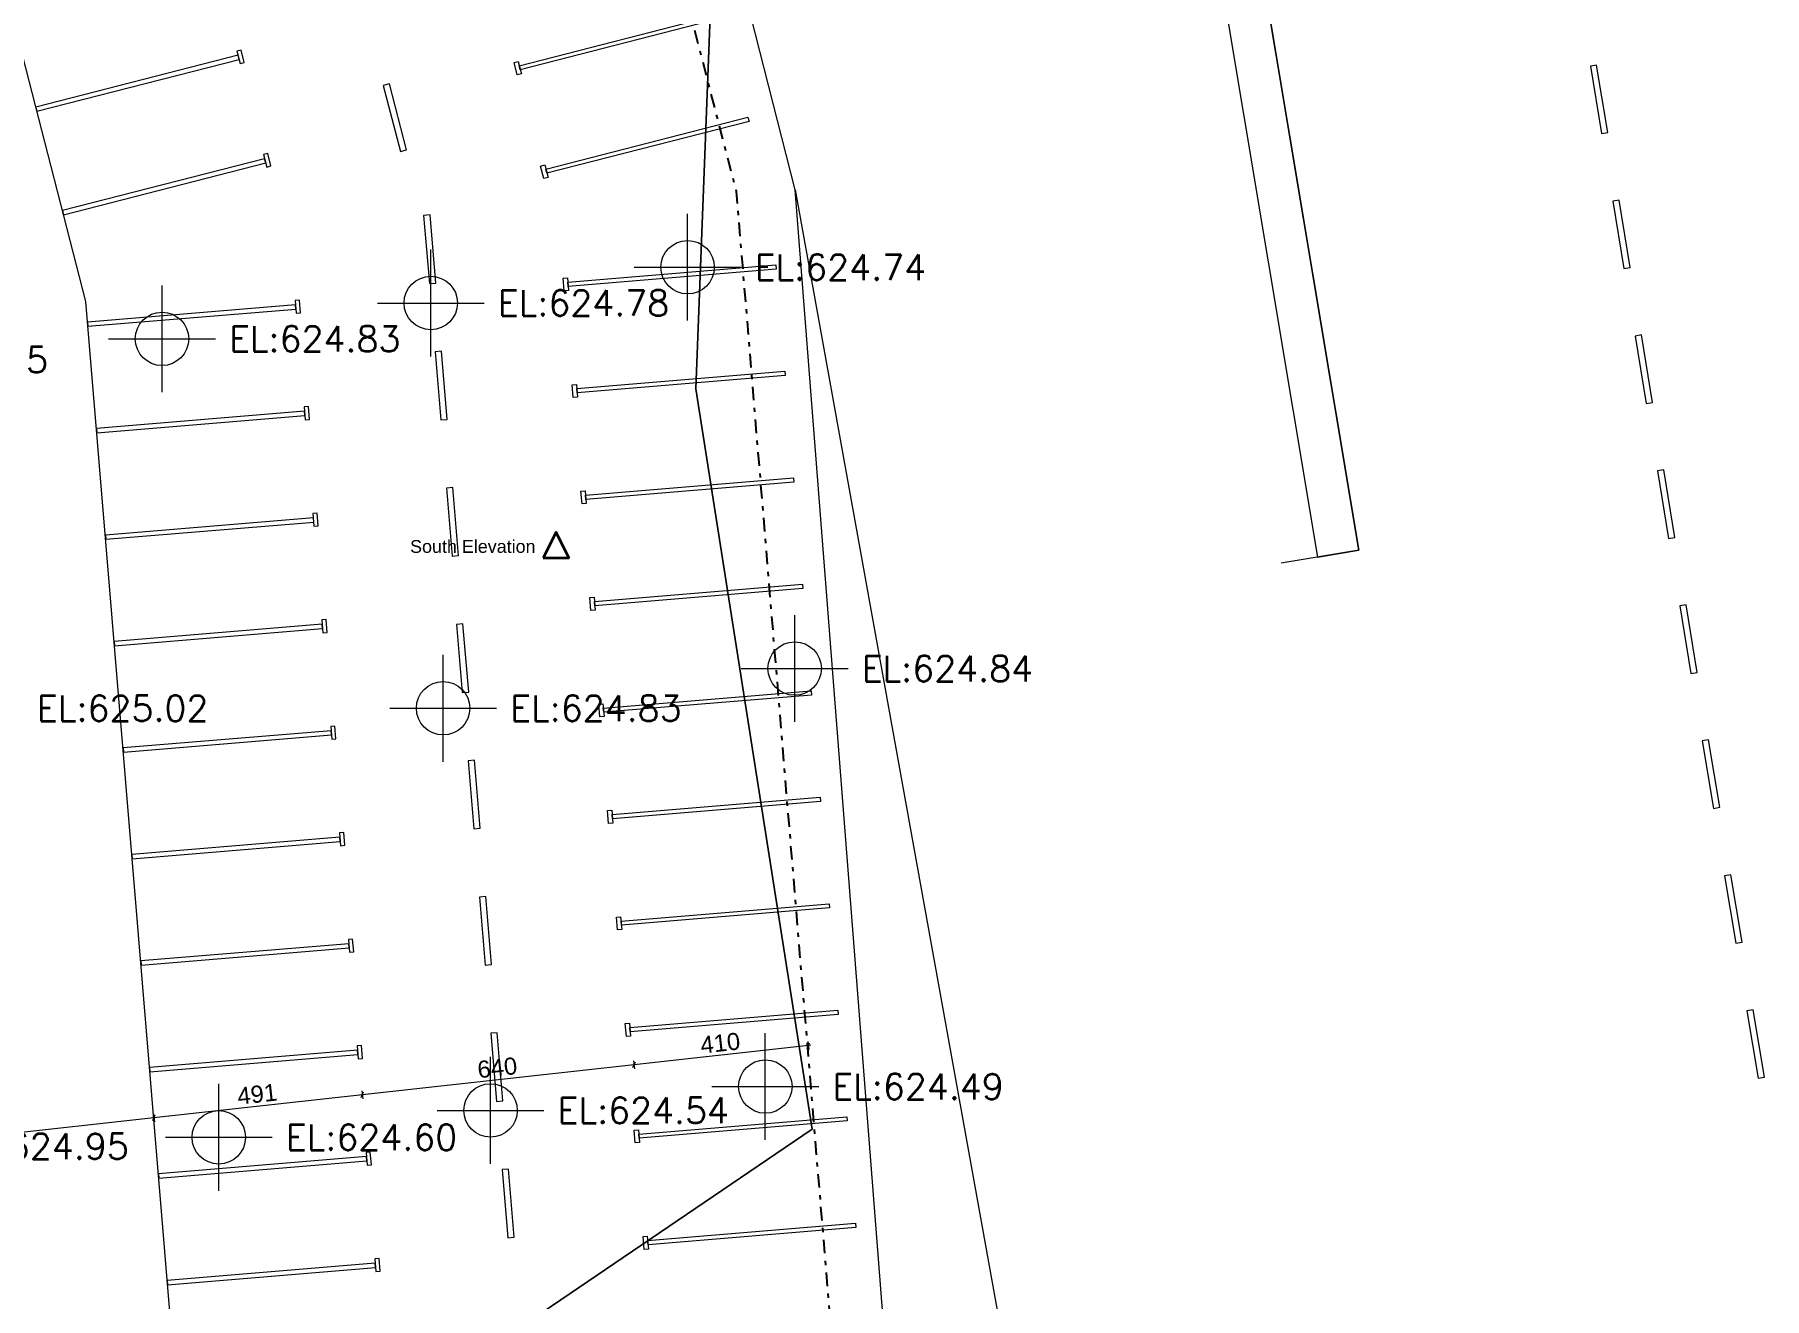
# Model space of a CAD drawing. Header units: metres. Extents: x 7516628 to 7516794, y 4692096 to 4692450.
# Drawn here: x 7516726.65 to 7516767.12, y 4692307.48 to 4692337.05 of the extents above; entities that cross this region are included whole.
import ezdxf

# ---------------------------------------------------------------- set-up
doc = ezdxf.new("R2010")
doc.units = ezdxf.units.M
doc.linetypes.add('Dot & Dashed', pattern=[670.277762, 317.5, -176.388889, 0, -176.388874])
doc.linetypes.add('Wipeout_Contour', pattern=[1000, 0, -1000])
for name, color, linetype, lineweight in [('dtm label', 1, 'Continuous', 0), ('Marker - Elevation', 7, 'Continuous', 0), ('Marker - Elevation_Pen_No__25', 161, 'Continuous', 0), ('Marker - Elevation_Pen_No__6', 5, 'Continuous', 0), ('New_Dimensioning - General', 7, 'Continuous', 0), ('New_Dimensioning - General_Pen_No__1', 7, 'Continuous', 0), ('New_Dimensioning - General_Pen_No__142', 8, 'Continuous', 0), ('New_Dimensioning - General_Pen_No__161', 251, 'Continuous', 0), ('New_Drawing & Figure_Pen_No__58', 12, 'Continuous', 0), ('New_Drawing & Figure_Pen_No__75', 6, 'Continuous', 0), ('New_Structural - Bearing', 7, 'Continuous', 0), ('New_Structural - Bearing_Pen_No__1', 7, 'Continuous', 0), ('New_Structural - Bearing_Pen_No__184', 254, 'Continuous', 0), ('niveleta lartesite', 5, 'Continuous', 0), ('Parcela Baze', 7, 'Continuous', 0), ('projekt', 7, 'Continuous', 0)]:
    doc.layers.add(name, color=color, linetype=linetype, lineweight=lineweight)
doc.styles.add('GENERATED_STYLE_1', font='arial.ttf')
doc.styles.get("Standard").update_dxf_attribs({"font": 'simplex.shx'})
doc.dimstyles.new('GENERATED_STYLE__1', dxfattribs={"dimtxt": 400, "dimasz": 95, "dimexe": 0.18, "dimexo": 100000, "dimgap": 0, "dimtad": 1, "dimdec": 0, "dimlfac": 0.1, "dimzin": 0, "dimdsep": 46, "dimtxsty": 'GENERATED_STYLE_1', "dimblk": 'ARROWHEAD_2', "dimblk1": 'ARROWHEAD_2', "dimblk2": 'ARROWHEAD_2', "dimcen": 0.09, "dimclrd": 251, "dimclre": 251, "dimclrt": 7, "dimadec": 0, "dimazin": 0, "dimtfac": 1, "dimtdec": 4, "dimtmove": 0, "dimatfit": 3, "dimfxl": 1, "dimtolj": 1, "dimtzin": 0, "dimarcsym": 0})

# ---------------------------------------------------------------- blocks, each defined once
blk = doc.blocks.new('Slab_35', base_point=(-22076, 78576))
at = {"layer": 'New_Structural - Bearing_Pen_No__184', "color": 254, "linetype": 'Continuous', "lineweight": 0, "flags": 128}
blk.add_lwpolyline([(-22076, 78576), (-46304, 74555), (-45595, 72138), (-25760, 75431), (-17612, 45683), (-7877, 10142), (-11542, 9138), (-8829, -768), (-6017, -26230), (-4312, -41660), (379, -96771), (-19549, -98468), (-19555, -98392), (-19753, -98424), (-19722, -98794), (405, -97073), (412, -97157), (8023, -96506), (0, 0), (-2953, 11491), (-19643, 76446), (-19812, 77101, 0.388951)], format="xyb", close=True, dxfattribs=at)
blk = doc.blocks.new('Slab_88', base_point=(1912, -23003))
at = {"layer": 'New_Structural - Bearing_Pen_No__1', "color": 7, "linetype": 'Continuous', "lineweight": 13, "flags": 128}
blk.add_lwpolyline([(1912, -23003), (6778, -22599), (6770, -22499), (1904, -22904)], close=True, dxfattribs=at)
blk = doc.blocks.new('Slab_89', base_point=(6761, -22399))
at = {"layer": 'New_Structural - Bearing_Pen_No__1', "color": 7, "linetype": 'Continuous', "lineweight": 13, "flags": 128}
blk.add_lwpolyline([(6761, -22399), (6786, -22698), (6886, -22690), (6861, -22391)], close=True, dxfattribs=at)
blk = doc.blocks.new('Slab_90', base_point=(1705, -20512))
at = {"layer": 'New_Structural - Bearing_Pen_No__1', "color": 7, "linetype": 'Continuous', "lineweight": 13, "flags": 128}
blk.add_lwpolyline([(1705, -20512), (6571, -20107), (6563, -20008), (1697, -20412)], close=True, dxfattribs=at)
blk = doc.blocks.new('Slab_91', base_point=(6554, -19908))
at = {"layer": 'New_Structural - Bearing_Pen_No__1', "color": 7, "linetype": 'Continuous', "lineweight": 13, "flags": 128}
blk.add_lwpolyline([(6554, -19908), (6579, -20207), (6679, -20199), (6654, -19900)], close=True, dxfattribs=at)
blk = doc.blocks.new('Slab_92', base_point=(1499, -18020))
at = {"layer": 'New_Structural - Bearing_Pen_No__1', "color": 7, "linetype": 'Continuous', "lineweight": 13, "flags": 128}
blk.add_lwpolyline([(1499, -18020), (6365, -17616), (6356, -17516), (1491, -17921)], close=True, dxfattribs=at)
blk = doc.blocks.new('Slab_93', base_point=(6348, -17416))
at = {"layer": 'New_Structural - Bearing_Pen_No__1', "color": 7, "linetype": 'Continuous', "lineweight": 13, "flags": 128}
blk.add_lwpolyline([(6348, -17416), (6373, -17715), (6473, -17707), (6448, -17408)], close=True, dxfattribs=at)
blk = doc.blocks.new('Slab_94', base_point=(1292, -15529))
at = {"layer": 'New_Structural - Bearing_Pen_No__1', "color": 7, "linetype": 'Continuous', "lineweight": 13, "flags": 128}
blk.add_lwpolyline([(1292, -15529), (6158, -15124), (6149, -15025), (1284, -15429)], close=True, dxfattribs=at)
blk = doc.blocks.new('Slab_95', base_point=(6141, -14925))
at = {"layer": 'New_Structural - Bearing_Pen_No__1', "color": 7, "linetype": 'Continuous', "lineweight": 13, "flags": 128}
blk.add_lwpolyline([(6141, -14925), (6166, -15224), (6265, -15216), (6241, -14917)], close=True, dxfattribs=at)
blk = doc.blocks.new('Slab_96', base_point=(1085, -13037))
at = {"layer": 'New_Structural - Bearing_Pen_No__1', "color": 7, "linetype": 'Continuous', "lineweight": 13, "flags": 128}
blk.add_lwpolyline([(1085, -13037), (5950, -12633), (5942, -12533), (1076, -12938)], close=True, dxfattribs=at)
blk = doc.blocks.new('Slab_97', base_point=(5934, -12434))
at = {"layer": 'New_Structural - Bearing_Pen_No__1', "color": 7, "linetype": 'Continuous', "lineweight": 13, "flags": 128}
blk.add_lwpolyline([(5934, -12434), (5959, -12733), (6058, -12724), (6034, -12425)], close=True, dxfattribs=at)
blk = doc.blocks.new('Slab_98', base_point=(878, -10546))
at = {"layer": 'New_Structural - Bearing_Pen_No__1', "color": 7, "linetype": 'Continuous', "lineweight": 13, "flags": 128}
blk.add_lwpolyline([(878, -10546), (5743, -10142), (5735, -10042), (869, -10446)], close=True, dxfattribs=at)
blk = doc.blocks.new('Slab_99', base_point=(5727, -9942))
at = {"layer": 'New_Structural - Bearing_Pen_No__1', "color": 7, "linetype": 'Continuous', "lineweight": 13, "flags": 128}
blk.add_lwpolyline([(5727, -9942), (5752, -10241), (5851, -10233), (5826, -9934)], close=True, dxfattribs=at)
blk = doc.blocks.new('Slab_100', base_point=(671, -8055))
at = {"layer": 'New_Structural - Bearing_Pen_No__1', "color": 7, "linetype": 'Continuous', "lineweight": 13, "flags": 128}
blk.add_lwpolyline([(671, -8055), (5536, -7650), (5528, -7551), (662, -7955)], close=True, dxfattribs=at)
blk = doc.blocks.new('Slab_101', base_point=(5520, -7451))
at = {"layer": 'New_Structural - Bearing_Pen_No__1', "color": 7, "linetype": 'Continuous', "lineweight": 13, "flags": 128}
blk.add_lwpolyline([(5520, -7451), (5544, -7750), (5644, -7742), (5619, -7443)], close=True, dxfattribs=at)
blk = doc.blocks.new('Slab_102', base_point=(463, -5563))
at = {"layer": 'New_Structural - Bearing_Pen_No__1', "color": 7, "linetype": 'Continuous', "lineweight": 13, "flags": 128}
blk.add_lwpolyline([(463, -5563), (5329, -5159), (5321, -5059), (455, -5464)], close=True, dxfattribs=at)
blk = doc.blocks.new('Slab_103', base_point=(5313, -4959))
at = {"layer": 'New_Structural - Bearing_Pen_No__1', "color": 7, "linetype": 'Continuous', "lineweight": 13, "flags": 128}
blk.add_lwpolyline([(5313, -4959), (5337, -5258), (5437, -5250), (5412, -4951)], close=True, dxfattribs=at)
blk = doc.blocks.new('Slab_104', base_point=(256, -3072))
at = {"layer": 'New_Structural - Bearing_Pen_No__1', "color": 7, "linetype": 'Continuous', "lineweight": 13, "flags": 128}
blk.add_lwpolyline([(256, -3072), (5122, -2667), (5114, -2568), (248, -2972)], close=True, dxfattribs=at)
blk = doc.blocks.new('Slab_105', base_point=(5105, -2468))
at = {"layer": 'New_Structural - Bearing_Pen_No__1', "color": 7, "linetype": 'Continuous', "lineweight": 13, "flags": 128}
blk.add_lwpolyline([(5105, -2468), (5130, -2767), (5230, -2759), (5205, -2460)], close=True, dxfattribs=at)
blk = doc.blocks.new('Slab_106', base_point=(49, -580))
at = {"layer": 'New_Structural - Bearing_Pen_No__1', "color": 7, "linetype": 'Continuous', "lineweight": 13, "flags": 128}
blk.add_lwpolyline([(49, -580), (4915, -176), (4907, -76), (41, -481)], close=True, dxfattribs=at)
blk = doc.blocks.new('Slab_107', base_point=(4898, 23))
at = {"layer": 'New_Structural - Bearing_Pen_No__1', "color": 7, "linetype": 'Continuous', "lineweight": 13, "flags": 128}
blk.add_lwpolyline([(4898, 23), (4923, -276), (5023, -267), (4998, 32)], close=True, dxfattribs=at)
blk = doc.blocks.new('Slab_158', base_point=(18016, -21664))
at = {"layer": 'New_Structural - Bearing_Pen_No__1', "color": 7, "linetype": 'Continuous', "lineweight": 13, "flags": 128}
blk.add_lwpolyline([(18016, -21664), (13151, -22069), (13142, -21969), (18008, -21564)], close=True, dxfattribs=at)
blk = doc.blocks.new('Slab_159', base_point=(13134, -21869))
at = {"layer": 'New_Structural - Bearing_Pen_No__1', "color": 7, "linetype": 'Continuous', "lineweight": 13, "flags": 128}
blk.add_lwpolyline([(13134, -21869), (13159, -22168), (13059, -22176), (13034, -21878)], close=True, dxfattribs=at)
blk = doc.blocks.new('Slab_160', base_point=(17809, -19172))
at = {"layer": 'New_Structural - Bearing_Pen_No__1', "color": 7, "linetype": 'Continuous', "lineweight": 13, "flags": 128}
blk.add_lwpolyline([(17809, -19172), (12943, -19577), (12935, -19478), (17801, -19072)], close=True, dxfattribs=at)
blk = doc.blocks.new('Slab_161', base_point=(12927, -19378))
at = {"layer": 'New_Structural - Bearing_Pen_No__1', "color": 7, "linetype": 'Continuous', "lineweight": 13, "flags": 128}
blk.add_lwpolyline([(12927, -19378), (12952, -19677), (12852, -19685), (12827, -19386)], close=True, dxfattribs=at)
blk = doc.blocks.new('Slab_162', base_point=(17601, -16681))
at = {"layer": 'New_Structural - Bearing_Pen_No__1', "color": 7, "linetype": 'Continuous', "lineweight": 13, "flags": 128}
blk.add_lwpolyline([(17601, -16681), (12735, -17086), (12727, -16986), (17592, -16581)], close=True, dxfattribs=at)
blk = doc.blocks.new('Slab_163', base_point=(12718, -16887))
at = {"layer": 'New_Structural - Bearing_Pen_No__1', "color": 7, "linetype": 'Continuous', "lineweight": 13, "flags": 128}
blk.add_lwpolyline([(12718, -16887), (12743, -17186), (12644, -17194), (12619, -16895)], close=True, dxfattribs=at)
blk = doc.blocks.new('Slab_164', base_point=(17393, -14189))
at = {"layer": 'New_Structural - Bearing_Pen_No__1', "color": 7, "linetype": 'Continuous', "lineweight": 13, "flags": 128}
blk.add_lwpolyline([(17393, -14189), (12528, -14594), (12519, -14495), (17385, -14090)], close=True, dxfattribs=at)
blk = doc.blocks.new('Slab_165', base_point=(12511, -14395))
at = {"layer": 'New_Structural - Bearing_Pen_No__1', "color": 7, "linetype": 'Continuous', "lineweight": 13, "flags": 128}
blk.add_lwpolyline([(12511, -14395), (12536, -14694), (12436, -14702), (12411, -14403)], close=True, dxfattribs=at)
blk = doc.blocks.new('Slab_166', base_point=(17186, -11698))
at = {"layer": 'New_Structural - Bearing_Pen_No__1', "color": 7, "linetype": 'Continuous', "lineweight": 13, "flags": 128}
blk.add_lwpolyline([(17186, -11698), (12320, -12103), (12312, -12003), (17178, -11598)], close=True, dxfattribs=at)
blk = doc.blocks.new('Slab_167', base_point=(12304, -11904))
at = {"layer": 'New_Structural - Bearing_Pen_No__1', "color": 7, "linetype": 'Continuous', "lineweight": 13, "flags": 128}
blk.add_lwpolyline([(12304, -11904), (12329, -12203), (12229, -12211), (12204, -11912)], close=True, dxfattribs=at)
blk = doc.blocks.new('Slab_168', base_point=(16978, -9207))
at = {"layer": 'New_Structural - Bearing_Pen_No__1', "color": 7, "linetype": 'Continuous', "lineweight": 13, "flags": 128}
blk.add_lwpolyline([(16978, -9207), (12113, -9612), (12105, -9512), (16970, -9107)], close=True, dxfattribs=at)
blk = doc.blocks.new('Slab_169', base_point=(12096, -9412))
at = {"layer": 'New_Structural - Bearing_Pen_No__1', "color": 7, "linetype": 'Continuous', "lineweight": 13, "flags": 128}
blk.add_lwpolyline([(12096, -9412), (12121, -9711), (12021, -9720), (11997, -9421)], close=True, dxfattribs=at)
blk = doc.blocks.new('Slab_170', base_point=(16771, -6715))
at = {"layer": 'New_Structural - Bearing_Pen_No__1', "color": 7, "linetype": 'Continuous', "lineweight": 13, "flags": 128}
blk.add_lwpolyline([(16771, -6715), (11905, -7120), (11897, -7021), (16763, -6616)], close=True, dxfattribs=at)
blk = doc.blocks.new('Slab_171', base_point=(11889, -6921))
at = {"layer": 'New_Structural - Bearing_Pen_No__1', "color": 7, "linetype": 'Continuous', "lineweight": 13, "flags": 128}
blk.add_lwpolyline([(11889, -6921), (11914, -7220), (11814, -7228), (11789, -6929)], close=True, dxfattribs=at)
blk = doc.blocks.new('Slab_172', base_point=(16564, -4224))
at = {"layer": 'New_Structural - Bearing_Pen_No__1', "color": 7, "linetype": 'Continuous', "lineweight": 13, "flags": 128}
blk.add_lwpolyline([(16564, -4224), (11698, -4629), (11690, -4529), (16555, -4124)], close=True, dxfattribs=at)
blk = doc.blocks.new('Slab_173', base_point=(11681, -4430))
at = {"layer": 'New_Structural - Bearing_Pen_No__1', "color": 7, "linetype": 'Continuous', "lineweight": 13, "flags": 128}
blk.add_lwpolyline([(11681, -4430), (11706, -4729), (11607, -4737), (11582, -4438)], close=True, dxfattribs=at)
blk = doc.blocks.new('Slab_174', base_point=(16356, -1733))
at = {"layer": 'New_Structural - Bearing_Pen_No__1', "color": 7, "linetype": 'Continuous', "lineweight": 13, "flags": 128}
blk.add_lwpolyline([(16356, -1733), (11491, -2138), (11482, -2038), (16348, -1633)], close=True, dxfattribs=at)
blk = doc.blocks.new('Slab_175', base_point=(11474, -1938))
at = {"layer": 'New_Structural - Bearing_Pen_No__1', "color": 7, "linetype": 'Continuous', "lineweight": 13, "flags": 128}
blk.add_lwpolyline([(11474, -1938), (11499, -2237), (11399, -2246), (11374, -1947)], close=True, dxfattribs=at)
blk = doc.blocks.new('Slab_176', base_point=(16149, 759))
at = {"layer": 'New_Structural - Bearing_Pen_No__1', "color": 7, "linetype": 'Continuous', "lineweight": 13, "flags": 128}
blk.add_lwpolyline([(16149, 759), (11283, 354), (11275, 453), (16141, 859)], close=True, dxfattribs=at)
blk = doc.blocks.new('Slab_177', base_point=(11267, 553))
at = {"layer": 'New_Structural - Bearing_Pen_No__1', "color": 7, "linetype": 'Continuous', "lineweight": 13, "flags": 128}
blk.add_lwpolyline([(11267, 553), (11292, 254), (11192, 246), (11167, 545)], close=True, dxfattribs=at)
blk = doc.blocks.new('Slab_224', base_point=(-523, 2029))
at = {"layer": 'New_Structural - Bearing_Pen_No__1', "color": 7, "linetype": 'Continuous', "lineweight": 13, "flags": 128}
blk.add_lwpolyline([(-523, 2029), (4206, 3244), (4181, 3341), (-548, 2126)], close=True, dxfattribs=at)
blk = doc.blocks.new('Slab_225', base_point=(4156, 3438))
at = {"layer": 'New_Structural - Bearing_Pen_No__1', "color": 7, "linetype": 'Continuous', "lineweight": 13, "flags": 128}
blk.add_lwpolyline([(4156, 3438), (4231, 3147), (4328, 3172), (4253, 3463)], close=True, dxfattribs=at)
blk = doc.blocks.new('Slab_226', base_point=(-1145, 4450))
at = {"layer": 'New_Structural - Bearing_Pen_No__1', "color": 7, "linetype": 'Continuous', "lineweight": 13, "flags": 128}
blk.add_lwpolyline([(-1145, 4450), (3584, 5665), (3559, 5762), (-1170, 4547)], close=True, dxfattribs=at)
blk = doc.blocks.new('Slab_227', base_point=(3534, 5859))
at = {"layer": 'New_Structural - Bearing_Pen_No__1', "color": 7, "linetype": 'Continuous', "lineweight": 13, "flags": 128}
blk.add_lwpolyline([(3534, 5859), (3609, 5569), (3706, 5593), (3631, 5884)], close=True, dxfattribs=at)
blk = doc.blocks.new('Slab_286', base_point=(15515, 4215))
at = {"layer": 'New_Structural - Bearing_Pen_No__1', "color": 7, "linetype": 'Continuous', "lineweight": 13, "flags": 128}
blk.add_lwpolyline([(15515, 4215), (10786, 3000), (10761, 3097), (15490, 4312)], close=True, dxfattribs=at)
blk = doc.blocks.new('Slab_287', base_point=(10736, 3194))
at = {"layer": 'New_Structural - Bearing_Pen_No__1', "color": 7, "linetype": 'Continuous', "lineweight": 13, "flags": 128}
blk.add_lwpolyline([(10736, 3194), (10811, 2903), (10714, 2878), (10639, 3169)], close=True, dxfattribs=at)
blk = doc.blocks.new('Slab_288', base_point=(14893, 6637))
at = {"layer": 'New_Structural - Bearing_Pen_No__1', "color": 7, "linetype": 'Continuous', "lineweight": 13, "flags": 128}
blk.add_lwpolyline([(14893, 6637), (10164, 5421), (10139, 5518), (14868, 6733)], close=True, dxfattribs=at)
blk = doc.blocks.new('Slab_289', base_point=(10114, 5615))
at = {"layer": 'New_Structural - Bearing_Pen_No__1', "color": 7, "linetype": 'Continuous', "lineweight": 13, "flags": 128}
blk.add_lwpolyline([(10114, 5615), (10189, 5325), (10092, 5300), (10017, 5590)], close=True, dxfattribs=at)
blk = doc.blocks.new('Slab_398', base_point=(-13479, 103667))
at = {"layer": 'New_Structural - Bearing_Pen_No__184', "color": 254, "linetype": 'Continuous', "lineweight": 0, "flags": 128}
blk.add_lwpolyline([(25579, 37511, 0.078755), (24210, 21575), (28816, -5980), (29782, -5819), (25246, 21319, -0.080284), (26691, 37555)], format="xyb", dxfattribs=at)
blk = doc.blocks.new('Slab_689', base_point=(36129, 794))
at = {"layer": 'New_Structural - Bearing_Pen_No__1', "color": 7, "linetype": 'Continuous', "lineweight": 13, "flags": 128}
blk.add_lwpolyline([(36129, 794), (35868, 2373), (35720, 2348), (35981, 770)], close=True, dxfattribs=at)
blk = doc.blocks.new('Slab_690', base_point=(35606, 3951))
at = {"layer": 'New_Structural - Bearing_Pen_No__1', "color": 7, "linetype": 'Continuous', "lineweight": 13, "flags": 128}
blk.add_lwpolyline([(35606, 3951), (35344, 5530), (35196, 5505), (35458, 3927)], close=True, dxfattribs=at)
blk = doc.blocks.new('Slab_694', base_point=(38745, -14990))
at = {"layer": 'New_Structural - Bearing_Pen_No__1', "color": 7, "linetype": 'Continuous', "lineweight": 13, "flags": 128}
blk.add_lwpolyline([(38745, -14990), (38484, -13412), (38336, -13436), (38597, -15015)], close=True, dxfattribs=at)
blk = doc.blocks.new('Slab_695', base_point=(38222, -11833))
at = {"layer": 'New_Structural - Bearing_Pen_No__1', "color": 7, "linetype": 'Continuous', "lineweight": 13, "flags": 128}
blk.add_lwpolyline([(38222, -11833), (37961, -10255), (37813, -10280), (38074, -11858)], close=True, dxfattribs=at)
blk = doc.blocks.new('Slab_696', base_point=(37699, -8677))
at = {"layer": 'New_Structural - Bearing_Pen_No__1', "color": 7, "linetype": 'Continuous', "lineweight": 13, "flags": 128}
blk.add_lwpolyline([(37699, -8677), (37437, -7098), (37289, -7123), (37551, -8701)], close=True, dxfattribs=at)
blk = doc.blocks.new('Slab_697', base_point=(37176, -5520))
at = {"layer": 'New_Structural - Bearing_Pen_No__1', "color": 7, "linetype": 'Continuous', "lineweight": 13, "flags": 128}
blk.add_lwpolyline([(37176, -5520), (36914, -3941), (36766, -3966), (37028, -5544)], close=True, dxfattribs=at)
blk = doc.blocks.new('Slab_698', base_point=(36652, -2363))
at = {"layer": 'New_Structural - Bearing_Pen_No__1', "color": 7, "linetype": 'Continuous', "lineweight": 13, "flags": 128}
blk.add_lwpolyline([(36652, -2363), (36391, -784), (36243, -809), (36504, -2387)], close=True, dxfattribs=at)
blk = doc.blocks.new('Slab_703', base_point=(39269, -18147))
at = {"layer": 'New_Structural - Bearing_Pen_No__1', "color": 7, "linetype": 'Continuous', "lineweight": 13, "flags": 128}
blk.add_lwpolyline([(39269, -18147), (39007, -16569), (38859, -16593), (39121, -18172)], close=True, dxfattribs=at)
blk = doc.blocks.new('Slab_783', base_point=(8717, -5946))
at = {"layer": 'New_Structural - Bearing_Pen_No__1', "color": 7, "linetype": 'Continuous', "lineweight": 13, "flags": 128}
blk.add_lwpolyline([(8717, -5946), (8584, -4351), (8434, -4364), (8568, -5958)], close=True, dxfattribs=at)
blk = doc.blocks.new('Slab_784', base_point=(8451, -2757))
at = {"layer": 'New_Structural - Bearing_Pen_No__1', "color": 7, "linetype": 'Continuous', "lineweight": 13, "flags": 128}
blk.add_lwpolyline([(8451, -2757), (8317, -1162), (8168, -1175), (8301, -2769)], close=True, dxfattribs=at)
blk = doc.blocks.new('Slab_785', base_point=(8184, 432))
at = {"layer": 'New_Structural - Bearing_Pen_No__1', "color": 7, "linetype": 'Continuous', "lineweight": 13, "flags": 128}
blk.add_lwpolyline([(8184, 432), (8051, 2026), (7901, 2014), (8035, 419)], close=True, dxfattribs=at)
blk = doc.blocks.new('Slab_786', base_point=(10022, -21892))
at = {"layer": 'New_Structural - Bearing_Pen_No__1', "color": 7, "linetype": 'Continuous', "lineweight": 13, "flags": 128}
blk.add_lwpolyline([(10022, -21892), (9889, -20298), (9739, -20311), (9873, -21905)], close=True, dxfattribs=at)
blk = doc.blocks.new('Slab_787', base_point=(9756, -18704))
at = {"layer": 'New_Structural - Bearing_Pen_No__1', "color": 7, "linetype": 'Continuous', "lineweight": 13, "flags": 128}
blk.add_lwpolyline([(9756, -18704), (9622, -17109), (9473, -17122), (9606, -18716)], close=True, dxfattribs=at)
blk = doc.blocks.new('Slab_788', base_point=(9489, -15515))
at = {"layer": 'New_Structural - Bearing_Pen_No__1', "color": 7, "linetype": 'Continuous', "lineweight": 13, "flags": 128}
blk.add_lwpolyline([(9489, -15515), (9356, -13920), (9206, -13933), (9339, -15527)], close=True, dxfattribs=at)
blk = doc.blocks.new('Slab_789', base_point=(9222, -12326))
at = {"layer": 'New_Structural - Bearing_Pen_No__1', "color": 7, "linetype": 'Continuous', "lineweight": 13, "flags": 128}
blk.add_lwpolyline([(9222, -12326), (9089, -10731), (8940, -10744), (9073, -12338)], close=True, dxfattribs=at)
blk = doc.blocks.new('Slab_790', base_point=(8956, -9137))
at = {"layer": 'New_Structural - Bearing_Pen_No__1', "color": 7, "linetype": 'Continuous', "lineweight": 13, "flags": 128}
blk.add_lwpolyline([(8956, -9137), (8822, -7543), (8673, -7555), (8806, -9149)], close=True, dxfattribs=at)
blk = doc.blocks.new('Slab_791', base_point=(7504, 3546))
at = {"layer": 'New_Structural - Bearing_Pen_No__1', "color": 7, "linetype": 'Continuous', "lineweight": 13, "flags": 128}
blk.add_lwpolyline([(7504, 3546), (7102, 5094), (6957, 5056), (7359, 3508)], close=True, dxfattribs=at)
blk = doc.blocks.new('*D817')
at = {"layer": 'New_Dimensioning - General_Pen_No__142', "color": 8, "linetype": 'Continuous', "lineweight": 13}
for p, q in [((16873, -17474), (16931, -17342)), ((12797, -17924), (12855, -17792))]:
    blk.add_line(p, q, dxfattribs=at)
at = {"layer": 'New_Dimensioning - General_Pen_No__161', "color": 251, "linetype": 'Continuous', "lineweight": 13}
for p, q in [((16891, -17315), (16912, -17501)), ((16962, -17401), (16902, -17408)), ((12815, -17765), (12836, -17951)), ((16902, -17408), (12826, -17858)), ((12826, -17858), (6469, -18560))]:
    blk.add_line(p, q, dxfattribs=at)
at = {"layer": 'New_Dimensioning - General_Pen_No__1', "color": 7, "lineweight": 13, "insert": (14400, -17604), "char_height": 400, "attachment_point": 7, "rotation": 6.3026, "style": 'GENERATED_STYLE_1'}
blk.add_mtext('\\A1;410', dxfattribs=at)
blk = doc.blocks.new('ARROWHEAD_2')
at = {"color": 0, "linetype": 'Continuous', "lineweight": 0}
for p, q in [((0, 0), (-1, 0)), ((-0.38, -0.66), (0.38, 0.66))]:
    blk.add_line(p, q, dxfattribs=at)
blk = doc.blocks.new('*D818')
at = {"layer": 'New_Dimensioning - General_Pen_No__142', "color": 8, "linetype": 'Continuous', "lineweight": 13}
for p, q in [((12797, -17924), (12855, -17792)), ((6440, -18626), (6498, -18494))]:
    blk.add_line(p, q, dxfattribs=at)
at = {"layer": 'New_Dimensioning - General_Pen_No__161', "color": 251, "linetype": 'Continuous', "lineweight": 13}
for p, q in [((12815, -17765), (12836, -17951)), ((12826, -17858), (6469, -18560)), ((6469, -18560), (1592, -19099)), ((6459, -18467), (6479, -18653))]:
    blk.add_line(p, q, dxfattribs=at)
at = {"layer": 'New_Dimensioning - General_Pen_No__1', "color": 7, "lineweight": 13, "insert": (9184, -18180), "char_height": 400, "attachment_point": 7, "rotation": 6.3026, "style": 'GENERATED_STYLE_1'}
blk.add_mtext('\\A1;640', dxfattribs=at)
blk = doc.blocks.new('*D819')
at = {"layer": 'New_Dimensioning - General_Pen_No__142', "color": 8, "linetype": 'Continuous', "lineweight": 13}
for p, q in [((6440, -18626), (6498, -18494)), ((1563, -19165), (1621, -19033))]:
    blk.add_line(p, q, dxfattribs=at)
at = {"layer": 'New_Dimensioning - General_Pen_No__161', "color": 251, "linetype": 'Continuous', "lineweight": 13}
for p, q in [((6469, -18560), (1592, -19099)), ((1582, -19006), (1603, -19192)), ((1592, -19099), (-6703, -20015))]:
    blk.add_line(p, q, dxfattribs=at)
at = {"layer": 'New_Dimensioning - General_Pen_No__1', "color": 7, "lineweight": 13, "insert": (3567, -18800), "char_height": 400, "attachment_point": 7, "rotation": 6.3026, "style": 'GENERATED_STYLE_1'}
blk.add_mtext('\\A1;491', dxfattribs=at)
blk = doc.blocks.new('*D820')
at = {"layer": 'New_Dimensioning - General_Pen_No__142', "color": 8, "linetype": 'Continuous', "lineweight": 13}
for p, q in [((1563, -19165), (1621, -19033)), ((-6732, -20081), (-6674, -19949))]:
    blk.add_line(p, q, dxfattribs=at)
at = {"layer": 'New_Dimensioning - General_Pen_No__161', "color": 251, "linetype": 'Continuous', "lineweight": 13}
blk.add_line((1592, -19099), (-6703, -20015), dxfattribs=at)
at = {"layer": 'New_Dimensioning - General_Pen_No__1', "color": 7, "lineweight": 13, "char_height": 400, "attachment_point": 7, "rotation": 6.3026, "style": 'GENERATED_STYLE_1'}
for s, insert in [('\\A1;835', (-3019, -19528)), ('\\A1;25', (-6676, -19931))]:
    blk.add_mtext(s, dxfattribs=dict(at, insert=insert))
blk = doc.blocks.new('*D821')
at = {"layer": 'New_Dimensioning - General_Pen_No__142', "color": 8, "linetype": 'Continuous', "lineweight": 13}
for p, q in [((-6981, -20108), (-6923, -19976)), ((-6732, -20081), (-6674, -19949))]:
    blk.add_line(p, q, dxfattribs=at)
at = {"layer": 'New_Dimensioning - General_Pen_No__161', "color": 251, "linetype": 'Continuous', "lineweight": 13}
for p, q in [((1592, -19099), (-6703, -20015)), ((-6703, -20015), (-6952, -20042)), ((-6713, -19922), (-6693, -20108))]:
    blk.add_line(p, q, dxfattribs=at)
blk = doc.blocks.new('Elevation_2', base_point=(-1000, -6000))
at = {"layer": 'Marker - Elevation_Pen_No__6', "color": 5, "lineweight": 35, "insert": (10520, -5885), "char_height": 300, "attachment_point": 9, "style": 'GENERATED_STYLE_1'}
blk.add_mtext('\\A1;\\pt0; South Elevation', dxfattribs=at)
at = {"color": 254, "linetype": 'Wipeout_Contour', "lineweight": 0, "ltscale": 37315.797952}
blk.add_wipeout([(10700, -6000), (11300, -6000), (11000, -5400)], dxfattribs=at).dxf.layer = 'Marker - Elevation'
at = {"layer": 'Marker - Elevation_Pen_No__25', "color": 161, "linetype": 'Continuous', "lineweight": 35, "flags": 128}
blk.add_lwpolyline([(10700, -6000), (11300, -6000), (11000, -5400)], close=True, dxfattribs=at)
blk = doc.blocks.new('A$C11597C86')
at = {"layer": 'New_Drawing & Figure_Pen_No__58', "color": 12, "linetype": 'Dot & Dashed', "lineweight": 25, "flags": 128}
blk.add_lwpolyline([(161005.8, -220534.1), (148309.8, -77908), (141260.7, 6886.8), (128599.3, 55612.9), (128534.2, 55593), (114816.7, 109356.5), (71029.6, 102087.9), (68551.8, 101645.5), (73236, 84668.8), (85462, 42989.5), (97305.9, -251.6), (101619.7, -39309.5), (117916.4, -230737.2)], close=True, dxfattribs=at)
at = {"layer": 'New_Drawing & Figure_Pen_No__75', "color": 6, "linetype": 'Continuous', "lineweight": 20}
for p, q in [((151283.9, 25635.1), (155820, -1502)), ((155820, -1502), (154001.6, -1806))]:
    blk.add_line(p, q, dxfattribs=at)
at = {"layer": 'New_Structural - Bearing', "color": 254, "linetype": 'Continuous', "lineweight": 0}
for name, p in [('Slab_398', (112559.3, 107983.5)), ('Slab_35', (103961.8, 82893.1))]:
    blk.add_blockref(name, p, dxfattribs=at)
at = {"layer": 'New_Structural - Bearing', "color": 7, "linetype": 'Continuous', "lineweight": 13}
for name, p in [('Slab_288', (140930.6, 10953.2)), ('Slab_227', (129572, 10175.7)), ('Slab_226', (124892.9, 8766.9)), ('Slab_289', (136152, 9931.8)), ('Slab_690', (161643.9, 8267.8)), ('Slab_791', (133542.3, 7862.2)), ('Slab_286', (141552.8, 8531.8)), ('Slab_225', (130194.2, 7754.4)), ('Slab_224', (125515.1, 6345.5)), ('Slab_287', (136774.1, 7510.4)), ('Slab_689', (162167.1, 5110.9)), ('Slab_785', (134221.9, 4748.6)), ('Slab_177', (137304.6, 4869.7)), ('Slab_176', (142186.8, 5075.4)), ('Slab_106', (126087.1, 3736.1)), ('Slab_107', (130936.2, 4340)), ('Slab_698', (162690.4, 1953.9)), ('Slab_784', (134488.5, 1559.7)), ('Slab_174', (142394.2, 2584.1)), ('Slab_175', (137512, 2378.3)), ('Slab_104', (126294.2, 1244.7)), ('Slab_105', (131143.3, 1848.5)), ('Slab_172', (142601.6, 92.7)), ('Slab_697', (163213.6, -1203)), ('Slab_783', (134755.1, -1629.2)), ('Slab_173', (137719.4, -113)), ('Slab_102', (126501.3, -1246.7)), ('Slab_103', (131350.4, -642.9)), ('Slab_170', (142809, -2398.7)), ('Slab_171', (137926.7, -2604.4)), ('Slab_696', (163736.8, -4359.9)), ('Slab_100', (126708.4, -3738.1)), ('Slab_101', (131557.5, -3134.3)), ('Slab_790', (134993.6, -4820.4)), ('Slab_168', (143016.4, -4890.1)), ('Slab_169', (138134.1, -5095.8)), ('Slab_99', (131764.6, -5625.7)), ('Slab_98', (126915.5, -6229.5)), ('Slab_695', (164260, -7516.9)), ('Slab_789', (135260.2, -8009.3)), ('Slab_166', (143223.8, -7381.5)), ('Slab_167', (138341.5, -7587.2)), ('Slab_96', (127122.6, -8720.9)), ('Slab_97', (131971.7, -8117.1)), ('Slab_694', (164783.2, -10673.8)), ('Slab_788', (135526.8, -11198.2)), ('Slab_165', (138548.9, -10078.6)), ('Slab_164', (143431.1, -9872.9)), ('Slab_94', (127329.7, -11212.3)), ('Slab_95', (132178.9, -10608.5)), ('Slab_162', (143638.5, -12364.2)), ('Slab_703', (165306.5, -13830.7)), ('Slab_787', (135793.4, -14387)), ('Slab_163', (138756.3, -12570)), ('Slab_92', (127536.9, -13703.7)), ('Slab_93', (132386, -13099.9)), ('Slab_160', (143846.8, -14855.6)), ('Slab_161', (138964.6, -15061.3)), ('Slab_90', (127743.1, -16195.2)), ('Slab_91', (132592.2, -15591.4)), ('Slab_786', (136060, -17575.9)), ('Slab_158', (144054.2, -17346.9)), ('Slab_159', (139172, -17552.7)), ('Slab_88', (127950.2, -18686.6)), ('Slab_89', (132799.3, -18082.8))]:
    blk.add_blockref(name, p, dxfattribs=at)
at = {"layer": 'New_Dimensioning - General', "color": 251, "linetype": 'Continuous', "lineweight": 13}
for base, p1, p2, picture, middle in [((119086.3, -15725.8), (119216, -14622.6), (118711.1, -12329.2), '*D821', (119642.5, -15382.7)), ((138863.6, -13541.5), (142866.4, -12428.5), (138756.3, -12570), '*D817', (140869.8, -13038.2)), ((132506.8, -14243.6), (138756.3, -12570), (132402.5, -13299.2), '*D818', (135653.5, -13614.3)), ((127630.1, -14782.2), (132402.5, -13299.2), (127611.9, -14617), '*D819', (130036.7, -14234.7)), ((119334.8, -15698.4), (127611.9, -14617), (119216, -14622.6), '*D820', (123450.7, -14962.1))]:
    dim = blk.add_linear_dim(base=base, p1=p1, p2=p2, angle=186.3026, dimstyle='GENERATED_STYLE__1', dxfattribs=at)
    dim.commit()
    dim.dimension.update_dxf_attribs({"geometry": picture, "text_midpoint": middle, "dimtype": 128, "text_rotation": 6.3026, "insert": (126037.9, 4316.6)})
at = {"layer": 'Marker - Elevation', "color": 151, "lineweight": 20}
blk.add_blockref('Elevation_2', (125037.9, -1683.4), dxfattribs=at)

msp = doc.modelspace()

# ---------------------------------------------------------------- block references
at = {"layer": 'projekt', "xscale": 0.001, "yscale": 0.001, "zscale": 0.001}
msp.add_blockref('A$C11597C86', (7516601.811, 4692326.488), dxfattribs=at)

# ---------------------------------------------------------------- next in the draw order: linework, layer by layer
at = {"layer": 'dtm label', "color": 1, "linetype": 'Continuous', "lineweight": 0}
for p, q in [((7516744.431, 4692320.967, 624.838), (7516744.431, 4692323.467, 624.838)), ((7516736.207, 4692320.038, 624.832), (7516736.207, 4692322.538, 624.832)), ((7516743.181, 4692322.217, 624.838), (7516745.681, 4692322.217, 624.838)), ((7516734.957, 4692321.288, 624.832), (7516737.457, 4692321.288, 624.832))]:
    msp.add_line(p, q, dxfattribs=at)
for centre in [(7516744.431, 4692322.217, 624.838), (7516736.207, 4692321.288, 624.832)]:
    msp.add_circle(centre, 0.625, dxfattribs=at)
at = {"layer": 'niveleta lartesite', "color": 5, "linetype": 'Continuous', "lineweight": 0}
for p, q in [((7516741.926, 4692330.357, 624.739), (7516741.926, 4692332.857, 624.739)), ((7516735.918, 4692329.519, 624.778), (7516735.918, 4692332.019, 624.778)), ((7516740.676, 4692331.607, 624.739), (7516743.176, 4692331.607, 624.739)), ((7516729.63, 4692328.681, 624.834), (7516729.63, 4692331.181, 624.834)), ((7516734.668, 4692330.769, 624.778), (7516737.168, 4692330.769, 624.778)), ((7516728.38, 4692329.931, 624.834), (7516730.88, 4692329.931, 624.834)), ((7516743.744, 4692311.188, 624.491), (7516743.744, 4692313.688, 624.491)), ((7516737.316, 4692310.629, 624.538), (7516737.316, 4692313.129, 624.538)), ((7516730.958, 4692310, 624.599), (7516730.958, 4692312.5, 624.599)), ((7516742.494, 4692312.438, 624.491), (7516744.994, 4692312.438, 624.491)), ((7516736.066, 4692311.879, 624.538), (7516738.566, 4692311.879, 624.538)), ((7516729.708, 4692311.25, 624.599), (7516732.208, 4692311.25, 624.599))]:
    msp.add_line(p, q, dxfattribs=at)
for centre in [(7516741.926, 4692331.607, 624.739), (7516735.918, 4692330.769, 624.778), (7516729.63, 4692329.931, 624.834), (7516743.744, 4692312.438, 624.491), (7516737.316, 4692311.879, 624.538), (7516730.958, 4692311.25, 624.599)]:
    msp.add_circle(centre, 0.625, dxfattribs=at)
at = {"layer": 'Parcela Baze', "flags": 128}
for points in [[(7516718.331, 4692435.856), (7516674.68, 4692428.97), (7516672.2, 4692428.54), (7516676.8, 4692411.54), (7516688.82, 4692369.8), (7516700.45, 4692326.5), (7516700.84, 4692322.801), (7516704.59, 4692287.19), (7516735.21, 4692261.76), (7516728.88, 4692300.6), (7516744.84, 4692311.44), (7516742.12, 4692328.76), (7516742.58, 4692340.74), (7516732.02, 4692382.21)], [(7516748.453, 4692281.994), (7516744.44, 4692333.42), (7516742.58, 4692340.74), (7516742.12, 4692328.76), (7516744.84, 4692311.44), (7516728.88, 4692300.6), (7516735.21, 4692261.76), (7516751.06, 4692248.59)], [(7516748.453, 4692281.994), (7516744.44, 4692333.42), (7516742.58, 4692340.74), (7516742.12, 4692328.76), (7516744.84, 4692311.44), (7516728.88, 4692300.6), (7516735.21, 4692261.76), (7516751.06, 4692248.59)]]:
    msp.add_lwpolyline(points, close=True, dxfattribs=at)
msp.add_lwpolyline([(7516744.44, 4692333.42), (7516754.672, 4692276.664), (7516748.453, 4692281.994), (7516744.44, 4692333.42)], dxfattribs=at)
msp.add_lwpolyline([(7516744.44, 4692333.42), (7516754.672, 4692276.664), (7516748.453, 4692281.994), (7516744.44, 4692333.42)], dxfattribs=at)

# ---------------------------------------------------------------- next in the draw order: texts
at = {"layer": 'dtm label', "color": 1, "linetype": 'Continuous', "lineweight": 0, "char_height": 0.6, "attachment_point": 4}
for s, insert in [('EL:624.84', (7516745.998, 4692322.217, 624.838)), ('EL:625.02', (7516726.703, 4692321.287, 625.02)), ('EL:624.83', (7516737.774, 4692321.288, 624.832))]:
    msp.add_mtext(s, dxfattribs=dict(at, insert=insert))
at = {"layer": 'niveleta lartesite', "color": 5, "linetype": 'Continuous', "lineweight": 0, "char_height": 0.6, "attachment_point": 4}
for s, insert in [('EL:624.74', (7516743.494, 4692331.607, 624.739)), ('EL:624.78', (7516737.485, 4692330.769, 624.778)), ('EL:624.83', (7516731.197, 4692329.931, 624.834)), ('EL:625.15', (7516722.953, 4692329.442, 625.147)), ('EL:624.49', (7516745.311, 4692312.438, 624.491)), ('EL:624.54', (7516738.883, 4692311.879, 624.538)), ('EL:624.95', (7516724.84, 4692311.041, 624.947)), ('EL:624.60', (7516732.526, 4692311.25, 624.599))]:
    msp.add_mtext(s, dxfattribs=dict(at, insert=insert))

doc.saveas('drawing.dxf')
